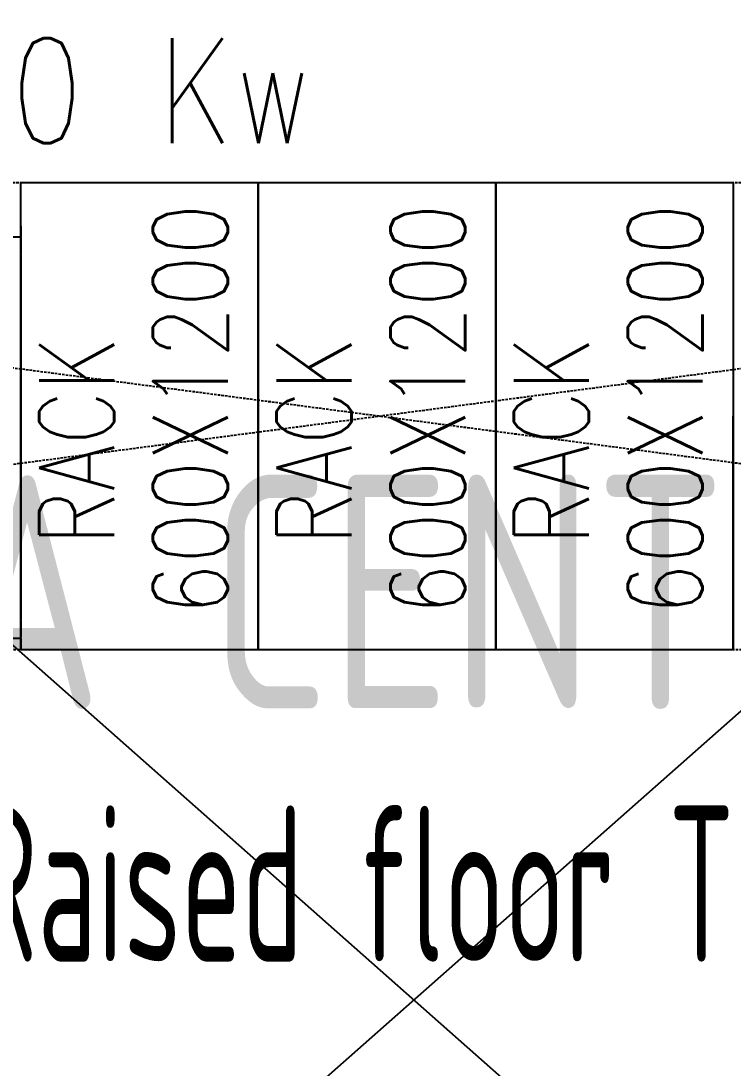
# Model space of a CAD drawing. Extents: x 225000 to 2157367, y 208400 to 840900.
# Drawn here: x 504366 to 506196, y 416727 to 419418 of the extents above; entities that cross this region are included whole.
import ezdxf
from ezdxf.enums import TextEntityAlignment as Align

# ---------------------------------------------------------------- set-up
doc = ezdxf.new("R2010")
doc.units = 0
doc.header["$LTSCALE"] = 10
doc.linetypes.add('XFDP20-DC-PH1$0$HIDDEN2', pattern=[0.1875, 0.125, -0.0625])
for name, color, linetype in [('XFDP20-DC-PH1$0$A-CR-TT2 (PH2)', 15, 'Continuous'), ('XFDP20-DC-PH1$0$A-CR-TXT (PH2)', 15, 'Continuous'), ('XFDP20-DC-PH1$0$A-EQ (PH2)', 15, 'XFDP20-DC-PH1$0$HIDDEN2'), ('XFM2Q20-DC$0$EQUIP-01', 3, 'Continuous'), ('XFM2Q20-DC$0$RACK-DC1-600X1200', 6, 'Continuous')]:
    doc.layers.add(name, color=color, linetype=linetype)
doc.styles.add('XFDP20-DC-PH1$0$AA-TXT', font='isocp.shx', dxfattribs={"width": 0.8, "bigfont": 'china.shx'})
doc.styles.add('XFM2Q20-DC$0$XOL30-HVAC-EQ-L194205$0$Standard', font='txt.shx', dxfattribs={"width": 0.8, "bigfont": 'chineset.shx'})

# ---------------------------------------------------------------- blocks, each defined once
blk = doc.blocks.new('Data Center Layout_L20')
for p, q in [((511825.59, 211202.31), (498925.59, 222602.31)), ((511825.59, 222602.31), (498925.59, 211202.31))]:
    blk.add_line(p, q)
blk = doc.blocks.new('XFDP20-DC-PH1')
at = {"layer": 'XFDP20-DC-PH1$0$A-EQ (PH2)', "ltscale": 5}
for p, q in [((509855.6, 219002.3, 0), (500725.6, 217802.3, 0)), ((500725.6, 219002.3, 0), (509855.6, 217802.3, 0))]:
    blk.add_line(p, q, dxfattribs=at)
at = {"layer": 'XFDP20-DC-PH1$0$A-EQ (PH2)', "ltscale": 5, "elevation": 0}
blk.add_lwpolyline([(509855.6, 217802.3), (500725.6, 217802.3), (500725.6, 219002.3), (509855.6, 219002.3)], close=True, dxfattribs=at)
at = {"layer": 'XFDP20-DC-PH1$0$A-CR-TT2 (PH2)', "style": 'XFDP20-DC-PH1$0$AA-TXT', "width": 0.6}
blk.add_text('Raised floor TOC+60cm', height=400, dxfattribs=at).set_placement((505775.6, 217202), align=Align.MIDDLE)
at = {"layer": 'XFDP20-DC-PH1$0$A-CR-TXT (PH2)', "style": 'XFDP20-DC-PH1$0$AA-TXT', "width": 0.8}
blk.add_text('DATA CENTER (PH2)', height=600, dxfattribs=at).set_placement((505775.6, 217952), align=Align.MIDDLE)
blk = doc.blocks.new('XFM2Q20-DC$0$RC-96 KW-加濕型')
at = {"layer": 'XFM2Q20-DC$0$EQUIP-01'}
for p, q in [((537644.6, 161451), (537642.6, 161451)), ((537642.6, 161450.9), (537642.6, 161451)), ((537642.6, 161450.9), (537642.6, 161423)), ((537642.6, 161450.9), (537644.7, 161450.9)), ((537642.6, 161423), (537667.6, 161423)), ((537642.6, 161421), (537642.6, 161380)), ((537642.6, 161378), (537642.6, 160438)), ((537642.6, 161378), (537644.6, 161378)), ((537644.6, 160438), (537642.6, 160438)), ((537642.6, 160436), (537642.6, 160395)), ((537642.6, 160393), (537642.6, 160365.1)), ((537667.6, 160393), (537642.6, 160393)), ((537644.7, 160365.1), (537642.6, 160365.1)), ((537642.6, 160365), (537642.6, 160365.1)), ((537644.6, 160365), (537642.6, 160365))]:
    blk.add_line(p, q, dxfattribs=at)
blk = doc.blocks.new('XFM2Q20-DC')
at = {"layer": 'XFM2Q20-DC$0$RACK-DC1-600X1200'}
for p, q in [((504365.6, 219002.3), (504975.6, 219002.3)), ((504975.6, 219002.3), (504975.6, 217802.3)), ((504975.6, 219002.3), (505585.6, 219002.3)), ((505585.6, 219002.3), (505585.6, 217802.3)), ((505585.6, 219002.3), (506195.6, 219002.3)), ((506195.6, 219002.3), (506195.6, 217802.3)), ((504975.6, 217802.3), (504975.6, 218402.3)), ((505585.6, 217802.3), (505585.6, 218402.3)), ((506195.6, 217802.3), (506195.6, 218402.3))]:
    blk.add_line(p, q, dxfattribs=at)
for points in [[(504975.6, 217802.3), (504365.6, 217802.3), (504365.6, 219002.3), (504975.6, 219002.3)], [(505585.6, 217802.3), (504975.6, 217802.3), (504975.6, 219002.3), (505585.6, 219002.3)], [(506195.6, 217802.3), (505585.6, 217802.3), (505585.6, 219002.3), (506195.6, 219002.3)]]:
    blk.add_lwpolyline(points, close=True, dxfattribs=at)
at = {"xscale": -1}
blk.add_blockref('XFM2Q20-DC$0$RC-96 KW-加濕型', (1042008.2, 57439.3), dxfattribs=at)
at = {"color": 53, "style": 'XFM2Q20-DC$0$XOL30-HVAC-EQ-L194205$0$Standard', "width": 0.8}
blk.add_text('550 Kw', height=269.57, dxfattribs=at).set_placement((503970.6, 219103.6, 0))
for s, p in [('600X1200', (504897.4, 217891.2, 0)), ('600X1200', (505507.4, 217891.2, 0)), ('600X1200', (506117.4, 217891.2, 0)), ('RACK', (504605, 218071.2, 0)), ('RACK', (504605, 218071.2, 0)), ('RACK', (505215, 218071.2, 0)), ('RACK', (505825, 218071.2, 0))]:
    blk.add_text(s, height=192.55, rotation=90, dxfattribs=at).set_placement(p)

msp = doc.modelspace()

# ---------------------------------------------------------------- block references
for name in ['Data Center Layout_L20', 'XFDP20-DC-PH1', 'XFM2Q20-DC']:
    msp.add_blockref(name, (0, 200000))

doc.saveas('drawing.dxf')
